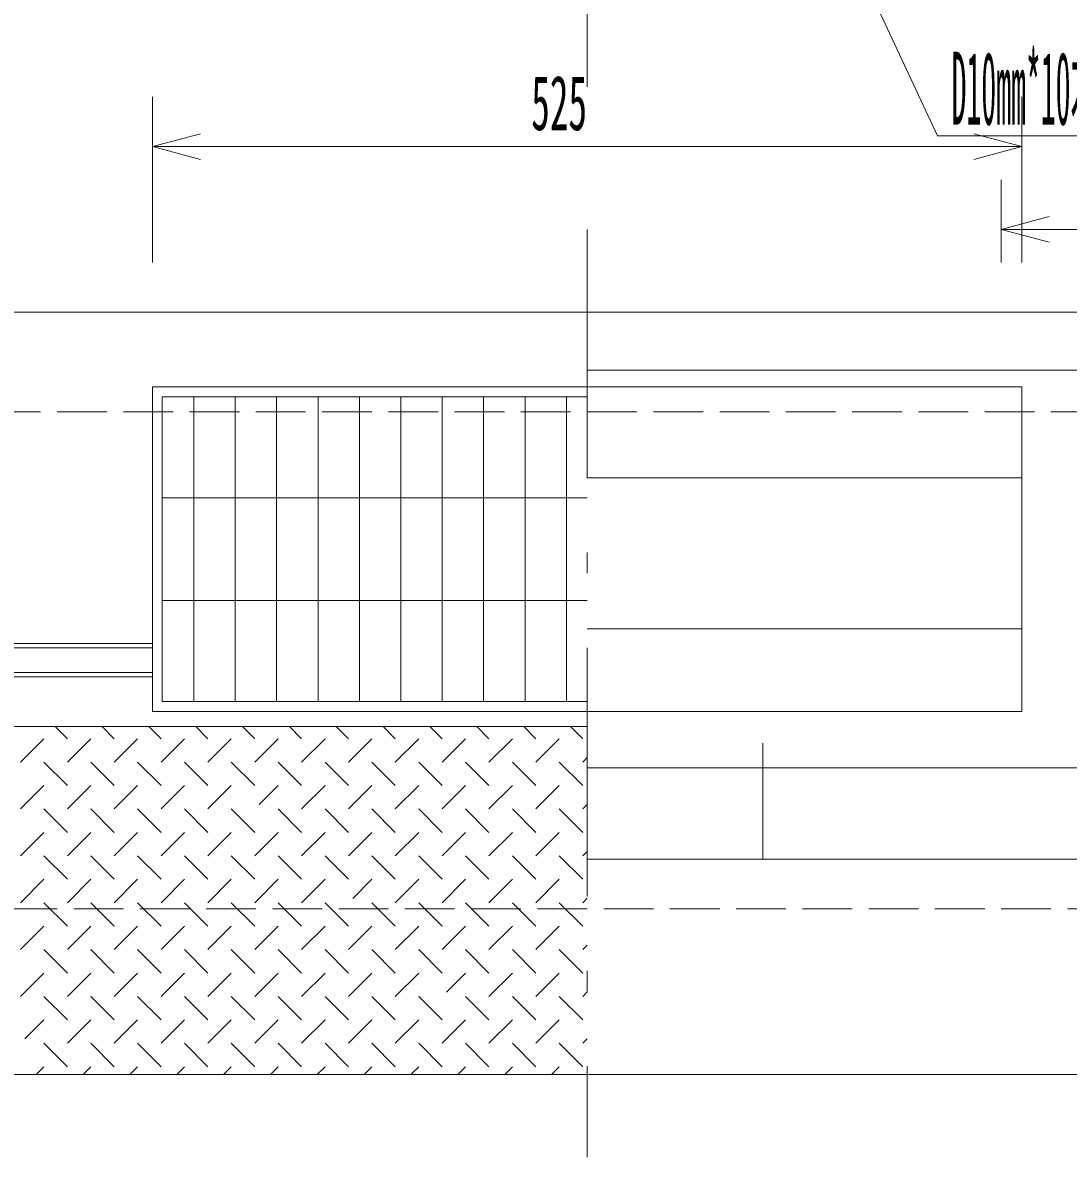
# Model space of a CAD drawing. Units: millimetres, scale not verified. Extents: x -25 to 3930, y 10 to 2860.
# Drawn here: x 2264 to 2895, y 1060 to 1745 of the extents above; entities that cross this region are included whole.
import ezdxf
from ezdxf.enums import TextEntityAlignment as Align

# ---------------------------------------------------------------- set-up
doc = ezdxf.new("R2010")
doc.units = ezdxf.units.MM
doc.header["$LTSCALE"] = 5
doc.linetypes.add('USER1', pattern=[50.5, 30, -9, 2.5, -9])
doc.linetypes.add('USER2', pattern=[8, 6, -2])
for name, color, linetype, lineweight in [('1', 7, 'Continuous', 18), ('17', 7, 'Continuous', 18), ('18', 7, 'Continuous', 18)]:
    doc.layers.add(name, color=color, linetype=linetype, lineweight=lineweight)
doc.styles.add('ＭＳ ゴシック', font='')
doc.styles.get('ＭＳ ゴシック').set_extended_font_data('MS Gothic')

msp = doc.modelspace()

# ---------------------------------------------------------------- linework, layer by layer
at = {"layer": '1', "linetype": 'USER1'}
for p, q in [((2605, 2315), (2605, 1706)), ((2605, 1620), (2605, 1060))]:
    msp.add_line(p, q, dxfattribs=at)
at = {"layer": '1'}
for p, q in [((2711, 1902.375), (2816.5, 1676.531)), ((2342.5, 1700), (2342.5, 1600)), ((2867.5, 1700), (2867.5, 1600)), ((2342.5, 1670), (2371.478, 1677.765)), ((2867.5, 1670), (2838.522, 1677.765)), ((2816.5, 1676.531), (3125, 1676.531)), ((2342.5, 1670), (2867.5, 1670)), ((2342.5, 1670), (2371.478, 1662.235)), ((2867.5, 1670), (2838.522, 1662.235)), ((2855, 1650), (2855, 1600)), ((2855, 1620), (2883.978, 1627.765)), ((2855, 1620), (3355, 1620)), ((2855, 1620), (2883.978, 1612.235)), ((1605, 1570), (3605, 1570)), ((2342.5, 1525), (2605, 1525)), ((2342.5, 1525), (2342.5, 1329)), ((2867.5, 1525), (2605, 1525)), ((2867.5, 1329), (2867.5, 1525)), ((2348.5, 1519), (2605, 1519)), ((2348.5, 1519), (2348.5, 1335)), ((2367.5, 1519), (2367.5, 1335)), ((2392.5, 1519), (2392.5, 1335)), ((2417.5, 1519), (2417.5, 1335)), ((2442.5, 1519), (2442.5, 1335)), ((2467.5, 1519), (2467.5, 1335)), ((2492.5, 1519), (2492.5, 1335)), ((2517.5, 1519), (2517.5, 1335)), ((2542.5, 1519), (2542.5, 1335)), ((2567.5, 1519), (2567.5, 1335)), ((2592.5, 1519), (2592.5, 1335)), ((2605, 1470), (2867.5, 1470)), ((2348.5, 1458), (2605, 1458)), ((2605, 1396), (2348.5, 1396)), ((2605, 1379), (2867.5, 1379)), ((2342.5, 1370), (1605, 1370)), ((1929.114, 1367.5), (2280.886, 1367.5)), ((2280.886, 1367.5), (2342.5, 1367.5)), ((1605, 1350), (2342.5, 1350)), ((2280.886, 1352.5), (1929.114, 1352.5)), ((2342.5, 1352.5), (2280.886, 1352.5)), ((2342.5, 1329), (2605, 1329)), ((2348.5, 1335), (2605, 1335)), ((2605, 1329), (2867.5, 1329)), ((1605, 1320), (2605, 1320)), ((2283.823, 1320), (2291.167, 1312.655)), ((2319.451, 1312.655), (2312.107, 1320)), ((2340.391, 1320), (2347.736, 1312.655)), ((2368.675, 1320), (2376.02, 1312.655)), ((2396.96, 1320), (2404.304, 1312.655)), ((2425.244, 1320), (2432.588, 1312.655)), ((2453.528, 1320), (2460.873, 1312.655)), ((2481.812, 1320), (2489.157, 1312.655)), ((2510.097, 1320), (2517.441, 1312.655)), ((2545.725, 1312.655), (2538.381, 1320)), ((2566.665, 1320), (2574.01, 1312.655)), ((2594.95, 1320), (2602.294, 1312.655)), ((2262.883, 1298.513), (2277.025, 1312.655)), ((2291.167, 1298.513), (2305.309, 1312.655)), ((2319.451, 1298.513), (2333.593, 1312.655)), ((2347.736, 1298.513), (2361.878, 1312.655)), ((2376.02, 1298.513), (2390.162, 1312.655)), ((2404.304, 1298.513), (2418.446, 1312.655)), ((2432.588, 1298.513), (2446.731, 1312.655)), ((2460.873, 1298.513), (2475.015, 1312.655)), ((2489.157, 1298.513), (2503.299, 1312.655)), ((2517.441, 1298.513), (2531.583, 1312.655)), ((2545.725, 1298.513), (2559.868, 1312.655)), ((2574.01, 1298.513), (2588.152, 1312.655)), ((2602.294, 1298.513), (2605, 1301.219)), ((2291.167, 1284.371), (2277.025, 1298.513)), ((2305.309, 1298.513), (2319.451, 1284.371)), ((2333.593, 1298.513), (2347.736, 1284.371)), ((2361.878, 1298.513), (2376.02, 1284.371)), ((2390.162, 1298.513), (2404.304, 1284.371)), ((2418.446, 1298.513), (2432.588, 1284.371)), ((2446.731, 1298.513), (2460.873, 1284.371)), ((2475.015, 1298.513), (2489.157, 1284.371)), ((2517.441, 1284.371), (2503.299, 1298.513)), ((2531.583, 1298.513), (2545.725, 1284.371)), ((2559.868, 1298.513), (2574.01, 1284.371)), ((2588.152, 1298.513), (2602.294, 1284.371)), ((2262.883, 1270.229), (2277.025, 1284.371)), ((2291.167, 1270.229), (2305.309, 1284.371)), ((2319.451, 1270.229), (2333.593, 1284.371)), ((2347.736, 1270.229), (2361.878, 1284.371)), ((2376.02, 1270.229), (2390.162, 1284.371)), ((2406.931, 1272.856), (2418.446, 1284.371)), ((2432.588, 1270.229), (2446.731, 1284.371)), ((2460.873, 1270.229), (2475.015, 1284.371)), ((2489.157, 1270.229), (2503.299, 1284.371)), ((2517.441, 1270.229), (2531.583, 1284.371)), ((2545.725, 1270.229), (2559.868, 1284.371)), ((2574.01, 1270.229), (2588.152, 1284.371)), ((2277.025, 1270.229), (2291.167, 1256.087)), ((2305.309, 1270.229), (2319.451, 1256.087)), ((2333.593, 1270.229), (2347.736, 1256.087)), ((2376.02, 1256.087), (2361.878, 1270.229)), ((2390.162, 1270.229), (2404.304, 1256.087)), ((2418.446, 1270.229), (2432.588, 1256.087)), ((2446.731, 1270.229), (2460.873, 1256.087)), ((2475.015, 1270.229), (2489.157, 1256.087)), ((2503.299, 1270.229), (2517.441, 1256.087)), ((2531.583, 1270.229), (2545.725, 1256.087)), ((2559.868, 1270.229), (2574.01, 1256.087)), ((2602.294, 1256.087), (2588.152, 1270.229)), ((2602.294, 1270.229), (2605, 1272.935)), ((2262.883, 1241.945), (2277.025, 1256.087)), ((2291.167, 1241.945), (2305.309, 1256.087)), ((2319.451, 1241.945), (2333.593, 1256.087)), ((2347.736, 1241.945), (2361.878, 1256.087)), ((2376.02, 1241.945), (2390.162, 1256.087)), ((2404.304, 1241.945), (2418.446, 1256.087)), ((2432.588, 1241.945), (2446.731, 1256.087)), ((2460.873, 1241.945), (2475.015, 1256.087)), ((2489.157, 1241.945), (2503.299, 1256.087)), ((2517.441, 1241.945), (2531.583, 1256.087)), ((2545.725, 1241.945), (2559.868, 1256.087)), ((2574.01, 1241.945), (2588.152, 1256.087)), ((2277.025, 1241.945), (2291.167, 1227.803)), ((2305.309, 1241.945), (2319.451, 1227.803)), ((2347.736, 1227.803), (2333.593, 1241.945)), ((2361.878, 1241.945), (2376.02, 1227.803)), ((2390.162, 1241.945), (2404.304, 1227.803)), ((2418.446, 1241.945), (2432.588, 1227.803)), ((2446.731, 1241.945), (2460.873, 1227.803)), ((2475.015, 1241.945), (2489.157, 1227.803)), ((2503.299, 1241.945), (2517.441, 1227.803)), ((2531.583, 1241.945), (2545.725, 1227.803)), ((2574.01, 1227.803), (2559.868, 1241.945)), ((2588.152, 1241.945), (2602.294, 1227.803)), ((2602.294, 1241.945), (2605, 1244.651)), ((2262.883, 1213.661), (2277.025, 1227.803)), ((2291.167, 1213.661), (2305.309, 1227.803)), ((2319.451, 1213.661), (2333.593, 1227.803)), ((2347.736, 1213.661), (2361.878, 1227.803)), ((2376.02, 1213.661), (2390.162, 1227.803)), ((2404.304, 1213.661), (2418.446, 1227.803)), ((2432.588, 1213.661), (2446.731, 1227.803)), ((2463.499, 1216.287), (2475.015, 1227.803)), ((2489.157, 1213.661), (2503.299, 1227.803)), ((2517.441, 1213.661), (2531.583, 1227.803)), ((2545.725, 1213.661), (2559.868, 1227.803)), ((2574.01, 1213.661), (2588.152, 1227.803)), ((2277.025, 1213.661), (2291.167, 1199.518)), ((2319.451, 1199.518), (2305.309, 1213.661)), ((2333.593, 1213.661), (2347.736, 1199.518)), ((2361.878, 1213.661), (2376.02, 1199.518)), ((2390.162, 1213.661), (2404.304, 1199.518)), ((2432.588, 1199.518), (2418.446, 1213.661)), ((2446.731, 1213.661), (2460.873, 1199.518)), ((2475.015, 1213.661), (2489.157, 1199.518)), ((2503.299, 1213.661), (2517.441, 1199.518)), ((2531.583, 1213.661), (2545.725, 1199.518)), ((2559.868, 1213.661), (2574.01, 1199.518)), ((2588.152, 1213.661), (2602.294, 1199.518)), ((2602.294, 1213.661), (2605, 1216.366)), ((2262.883, 1185.376), (2277.025, 1199.518)), ((2291.167, 1185.376), (2305.309, 1199.518)), ((2319.451, 1185.376), (2333.593, 1199.518)), ((2347.736, 1185.376), (2361.878, 1199.518)), ((2376.02, 1185.376), (2390.162, 1199.518)), ((2404.304, 1185.376), (2418.446, 1199.518)), ((2432.588, 1185.376), (2446.731, 1199.518)), ((2460.873, 1185.376), (2475.015, 1199.518)), ((2489.157, 1185.376), (2503.299, 1199.518)), ((2517.441, 1185.376), (2531.583, 1199.518)), ((2545.725, 1185.376), (2559.868, 1199.518)), ((2574.01, 1185.376), (2588.152, 1199.518)), ((2277.025, 1185.376), (2291.167, 1171.234)), ((2305.309, 1185.376), (2319.451, 1171.234)), ((2333.593, 1185.376), (2347.736, 1171.234)), ((2361.878, 1185.376), (2376.02, 1171.234)), ((2404.304, 1171.234), (2390.162, 1185.376)), ((2418.446, 1185.376), (2432.588, 1171.234)), ((2446.731, 1185.376), (2460.873, 1171.234)), ((2475.015, 1185.376), (2489.157, 1171.234)), ((2503.299, 1185.376), (2517.441, 1171.234)), ((2531.583, 1185.376), (2545.725, 1171.234)), ((2559.868, 1185.376), (2574.01, 1171.234)), ((2588.152, 1185.376), (2602.294, 1171.234)), ((2602.294, 1185.376), (2605, 1188.082)), ((2262.883, 1157.092), (2277.025, 1171.234)), ((2291.167, 1157.092), (2305.309, 1171.234)), ((2319.451, 1157.092), (2333.593, 1171.234)), ((2347.736, 1157.092), (2361.878, 1171.234)), ((2376.02, 1157.092), (2390.162, 1171.234)), ((2404.304, 1157.092), (2418.446, 1171.234)), ((2432.588, 1157.092), (2446.731, 1171.234)), ((2460.873, 1157.092), (2475.015, 1171.234)), ((2489.157, 1157.092), (2503.299, 1171.234)), ((2520.068, 1159.719), (2531.583, 1171.234)), ((2545.726, 1157.092), (2559.868, 1171.234)), ((2574.01, 1157.092), (2588.152, 1171.234)), ((2602.294, 1157.092), (2605, 1159.798)), ((2277.025, 1157.092), (2291.167, 1142.95)), ((2305.309, 1157.092), (2319.451, 1142.95)), ((2333.593, 1157.092), (2347.736, 1142.95)), ((2376.02, 1142.95), (2361.878, 1157.092)), ((2390.162, 1157.092), (2404.304, 1142.95)), ((2418.446, 1157.092), (2432.588, 1142.95)), ((2446.731, 1157.092), (2460.873, 1142.95)), ((2489.157, 1142.95), (2475.015, 1157.092)), ((2503.299, 1157.092), (2517.441, 1142.95)), ((2531.583, 1157.092), (2545.726, 1142.95)), ((2559.868, 1157.092), (2574.01, 1142.95)), ((2588.152, 1157.092), (2602.294, 1142.95)), ((2265.51, 1131.434), (2277.025, 1142.95)), ((2291.167, 1128.808), (2305.309, 1142.95)), ((2319.451, 1128.808), (2333.593, 1142.95)), ((2347.736, 1128.808), (2361.878, 1142.95)), ((2376.02, 1128.808), (2390.162, 1142.95)), ((2404.304, 1128.808), (2418.446, 1142.95)), ((2432.588, 1128.808), (2446.731, 1142.95)), ((2460.873, 1128.808), (2475.015, 1142.95)), ((2489.157, 1128.808), (2503.299, 1142.95)), ((2517.441, 1128.808), (2531.583, 1142.95)), ((2545.726, 1128.808), (2559.868, 1142.95)), ((2574.01, 1128.808), (2588.152, 1142.95)), ((2602.294, 1128.808), (2605, 1131.514)), ((2277.025, 1128.808), (2291.167, 1114.666)), ((2305.309, 1128.808), (2319.451, 1114.666)), ((2333.593, 1128.808), (2347.736, 1114.666)), ((2361.878, 1128.808), (2376.02, 1114.666)), ((2390.162, 1128.808), (2404.304, 1114.666)), ((2418.446, 1128.808), (2432.588, 1114.666)), ((2460.873, 1114.666), (2446.731, 1128.808)), ((2475.015, 1128.808), (2489.157, 1114.666)), ((2503.299, 1128.808), (2517.441, 1114.666)), ((2531.583, 1128.808), (2545.726, 1114.666)), ((2559.868, 1128.808), (2574.01, 1114.666)), ((2588.152, 1128.808), (2602.294, 1114.666)), ((1605, 1110), (3605, 1110)), ((2272.359, 1110), (2277.025, 1114.666)), ((2300.644, 1110), (2305.309, 1114.666)), ((2328.928, 1110), (2333.593, 1114.666)), ((2357.212, 1110), (2361.878, 1114.666)), ((2385.496, 1110), (2390.162, 1114.666)), ((2413.781, 1110), (2418.446, 1114.666)), ((2442.065, 1110), (2446.731, 1114.666)), ((2470.349, 1110), (2475.015, 1114.666)), ((2498.634, 1110), (2503.299, 1114.666)), ((2526.918, 1110), (2531.583, 1114.666)), ((2555.202, 1110), (2559.868, 1114.666)), ((2583.486, 1110), (2588.152, 1114.666))]:
    msp.add_line(p, q, dxfattribs=at)
at = {"layer": '1', "linetype": 'USER2'}
for p, q in [((1605, 1510), (3605, 1510)), ((3605, 1210), (1605, 1210))]:
    msp.add_line(p, q, dxfattribs=at)
at = {"layer": '17'}
msp.add_line((2711, 1240), (2711, 1310), dxfattribs=at)
at = {"layer": '18'}
for p, q in [((2605, 1535), (2907, 1535)), ((2605, 1295), (3580, 1295)), ((2605, 1240), (3580, 1240))]:
    msp.add_line(p, q, dxfattribs=at)

# ---------------------------------------------------------------- texts
at = {"layer": '1', "style": 'ＭＳ ゴシック'}
for s, height, width, p in [('D10mm*10本', 43.99, 0.3, (2825, 1670)), ('525', 32.99, 0.5, (2571.25, 1670))]:
    msp.add_text(s, height=height, dxfattribs=dict(at, width=width)).set_placement(p, align=Align.BOTTOM_LEFT)

doc.saveas('drawing.dxf')
